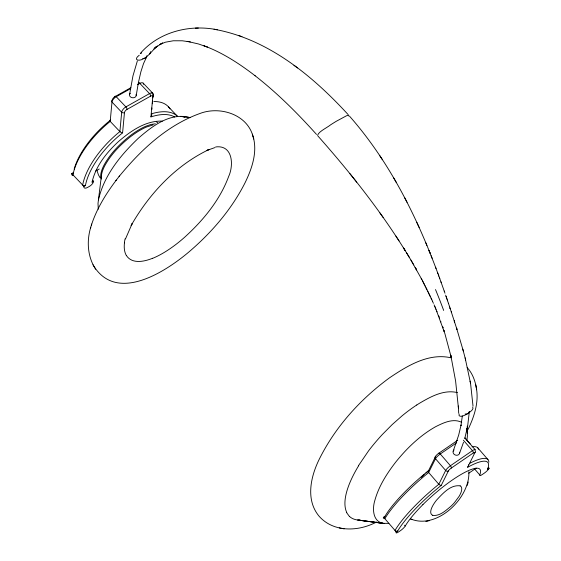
<?xml version="1.0" encoding="UTF-8"?>
<svg xmlns="http://www.w3.org/2000/svg" width="561" height="561" viewBox="0 0 561 561"><rect width="100%" height="100%" fill="white"/><g stroke="black" fill="none" stroke-linecap="round" stroke-linejoin="round"><path stroke-width="0.84" d="M467.257 426.115L467.376 436.43L466.934 440.034M469.326 411.662L467.65 426.206L465.104 437.054M92.719 180.376L93.631 181.329A4.972 2.342 -43.6 0 1 89.451 186.364L87.474 187.472A4.972 2.342 -43.6 0 1 83.862 186.301L72.965 174.857A63.169 29.712 -43.6 0 1 110.194 121.407L111.99 102.06A1.992 1.543 5.3 0 1 112.354 99.9A2.987 1.403 -43.6 0 1 114.886 96.695L130.888 87.691M174.618 116.976A61.184 28.772 -43.6 0 0 150.93 116.919L152.809 96.653A2.987 1.403 -43.6 0 0 150.621 96.113L127.003 109.416A2.987 1.403 -43.6 0 0 124.465 112.614L122.586 132.88A61.184 28.772 -43.6 0 0 85.426 185.523A1.992 1.473 10.6 0 1 82.656 185.032A63.169 29.712 -43.6 0 1 119.886 131.583L121.681 112.228A4.972 2.342 -43.6 0 1 125.902 106.892L149.521 93.596A4.972 2.342 -43.6 0 1 153.174 94.5L152.858 97.866M151.772 109.64L151.926 107.957M152.311 103.75L152.627 100.384M462.327 416.031L460.981 425.519L461.079 424.965L458.681 435.07L453.183 451.198M101.534 174.787L98 203.461L98.28 209.176M129.549 94.627L132.957 75.896L137.34 60.974M136.197 95.615L138.385 82.67L140.888 71.78L143.525 63.582L146.617 56.963M410.414 518.82C436.724 530.292 470.223 497.916 468.863 471.717M93.631 181.329L92.074 182.094C95.735 165.972 106.639 152.522 118.518 141.512C130.713 131.057 145.537 120.559 162.318 121.099M98.441 199.863C103.96 175.453 120.601 155.131 138.35 138.237C152.333 126.12 170.109 112.179 189.877 117.551M90.763 227.233C86.78 240.143 87.404 254.848 94.143 266.727M91.422 225.052C96.73 208.657 105.959 193.818 116.267 180.13M125.468 238.979L132.158 223.608L131.134 225.494C149.233 193.79 175.663 165.397 208.944 149.556L206.995 150.376L215.003 147.557M90.454 228.264L91.724 224.042M467.18 485.426L468.225 482.032M463.533 442.25L459.522 453.407M468.091 429.389C474.304 416.465 479.164 401.788 476.226 387.342M459.136 414.011C457.811 418.261 464.824 415.456 466.493 414.313A27.748 23.029 14.4 0 0 469.017 412.749C470.49 411.444 474.073 409.348 472.671 407.069M457.713 440.273L438.548 453.407A2.987 0.652 -40.9 0 0 435.687 456.247L428.534 470.693A61.184 13.31 -40.9 0 0 384.993 516.295L383.57 517.221A4.972 1.08 -40.9 0 0 383.892 518.231M384.993 516.295A1.992 1.641 30.1 0 0 384.846 518.694A63.169 13.745 -40.9 0 1 428.66 472.516L435.49 458.723A4.972 1.08 -40.9 0 1 440.259 453.989L456.584 442.797M397.707 530.987A1.992 1.641 30.1 0 1 395.007 530.447A63.169 13.745 -40.9 0 1 438.828 484.269L445.658 470.476A4.972 1.08 -40.9 0 1 450.427 465.742L472.425 450.651A4.972 1.08 -40.9 0 1 474.992 450.364A1.992 1.725 26.3 0 1 474.795 452.839A2.987 0.652 -40.9 0 0 473.26 453.015L451.254 468.098A2.987 0.652 -40.9 0 0 448.393 470.938L441.248 485.384A61.184 13.31 -40.9 0 0 397.707 530.987L396.276 531.912L383.57 517.221M474.795 452.839L467.65 467.278A61.184 13.31 -40.9 0 1 487.586 469.347L489.087 468.267L488.372 467.439M358.402 465.77L368.556 450.869A89.416 30.904 -42.2 0 1 382.322 434.516L392.202 424.558L402.013 415.89A63.702 22.117 -42.2 0 1 416.43 405.196L416.767 404.986M139.254 55.216C132.256 60.511 139.941 61.633 144.072 58.309A27.748 23.029 14.4 0 0 146.589 56.745L149.717 53.926L150.664 51.668M348.374 115.994L348.584 115.173L346.488 115.783L336.397 121.218A101.071 35.077 -42.2 0 0 330.646 124.801C326.965 127.81 318.732 131.463 317.624 135.257M119.079 176.512C140.685 150.089 166.968 125.398 199.59 113.617C219.533 105.763 247.261 114.156 253.032 136.498M115.846 180.677L119.458 176.014M149.717 53.926L155.965 47.019L153.987 48.975L157.459 46.037L154.969 47.825L162.662 42.952L159.794 44.487L165.306 42.229L173.279 40.778L182.297 40.792L190.375 41.921M140.299 53.442C158.994 31.781 189.856 24.137 217.31 29.789M421.213 477.383L424.186 474.571M425.995 472.972L429.004 470.434M468.744 473.239L475.945 468.302M130.692 88.568L116.211 96.723A4.972 2.342 -43.6 0 0 111.99 102.06L121.681 112.228A1.992 1.543 5.3 0 0 124.465 112.614M137.55 84.711L139.836 83.421A4.972 2.342 -43.6 0 1 143.483 84.325M95.433 171.168L99.22 169.029M73.161 175.467A4.972 2.342 -43.6 0 1 71.752 173.587L73.309 172.809M83.862 186.301L85.426 185.523M376.578 521.989C358.689 531.639 333.62 532.599 319.202 516.344C304.981 499.507 310.934 475.363 320.065 457.622C336.186 425.89 360.856 398.808 389.474 377.855C407.237 365.87 428.604 352.701 450.918 357.792M152.599 258.263C144.458 261.601 132.045 264.364 126.379 255.493M153.062 124.921L146.295 127.088A38.05 13.212 -42.2 0 0 129.556 137.473C119.731 145.404 110.755 154.738 104.697 165.909A43.681 15.168 -42.2 0 0 101.513 178.314M425.841 521.393L427.51 521.05M427.791 520.994L429.361 520.671M155.348 123.799L150.797 124.507L145.615 126.33A38.05 13.212 -42.2 0 0 128.869 136.723C119.051 144.654 110.075 153.987 104.016 165.151A43.681 15.168 -42.2 0 0 100.833 177.564L101.253 179.064M388.857 523.371L383.149 523.329L357.448 520.012M215.662 146.954C232.871 144.661 233.881 165.137 228.678 176.427C219.905 200.186 203.271 220.291 184.723 237.17A54.221 18.829 -42.2 0 1 152.536 258.376M195.396 28.127L198.349 28.05M359.622 520.201L360.772 520.222M180.705 116.365L190.221 117.6M384.664 523.525L358.514 520.131L383.149 523.329C372.637 521.555 372.266 508.518 374.846 500.419C378.801 486.092 386.978 473.344 396.024 461.717C407.132 447.987 420.126 435.448 435.588 426.725C443.365 422.812 453.176 418.05 461.724 422.342M214.022 29.228C267.716 38.807 312.126 75.384 348.058 114.507M187.612 41.43L187.171 41.353L198.454 43.954L207.325 47.04L203.973 45.771L204.33 45.904M339.244 527.901L344.124 528.862M182.227 116.562L184.969 117.361M432.678 515.342C439.866 516.393 445.96 510.349 451.044 506.162A20.322 7.055 -42.2 0 0 454.543 502.523L459.059 496.408A23.45 8.142 -42.2 0 0 461.065 492.292L461.437 491.078A23.204 8.057 -42.2 0 0 460.16 485.833M457.453 392.609C443.821 389.299 430.539 396.739 419.116 403.485A62.222 21.62 -42.2 0 0 416.76 405M238.404 35.399L241.966 36.696M206.967 46.907C223.152 53.365 237.955 62.839 251.847 73.267L255.206 75.833M460.139 485.854C450.476 484.48 442.636 493.652 436.598 500.061A23.127 8.029 -42.2 0 0 432.741 515.279M410.715 518.974L412.012 519.661M156.281 121.765L157.76 122.754M293.95 65.314L297.568 67.965M254.982 75.665C277.386 93.14 297.568 113.294 316.516 134.423M349.412 516.436L346.621 512.649M152.865 93.315L143.174 83.14M168.412 106.786L177.535 116.358M152.031 93.301L153.174 94.5A1.992 1.543 5.3 0 1 152.809 96.653M110.194 121.407L119.886 131.583M71.752 173.587L72.965 174.857A1.992 1.473 10.6 0 1 73.175 172.886M317.849 135.923C353.409 176.07 386.753 218.517 413.78 264.939M349.398 116.015C389.565 161.666 417.026 216.897 437.945 273.621M467.18 367.616C472.811 373.612 475.476 381.753 476.668 389.748M469.915 443.681L475.09 449.62M477.783 447.853L487.951 459.606M463.393 440.21L472.425 450.651A1.992 0.891 55.6 0 1 473.26 453.015M474.746 469.143L479.753 474.929A4.972 1.08 -40.9 0 0 482.404 474.438L484.241 473.182A4.972 1.08 -40.9 0 0 489.087 468.267M428.66 472.516L438.828 484.269A2.349 1.003 42 0 0 441.142 485.279M404.516 525.208L405.224 526.036A4.972 1.08 -40.9 0 1 400.582 530.559L398.745 531.814A4.972 1.08 -40.9 0 1 396.276 531.912M464.922 437.875L470.055 443.849L464.831 437.804A4.972 1.08 -40.9 0 1 464.824 438.611M92.979 264.75C116.099 304.027 165.523 271.91 189.639 251.335C212.009 232.1 231.686 209.204 245.052 182.788C252.268 167.991 258.263 150.439 252.331 134.163M349.966 173.721L356.698 182.143M379.944 212.935L383.205 217.528M379.509 155.271L382.455 159.731M395.912 236.104L399.018 240.872M406.578 252.864L409.509 257.695M100.005 177.655L98.434 174.864L96.822 170.004M94.465 267.246L95.636 269.231M410.961 260.115L421.858 279.546L431.22 298.452M393.738 178.005L396.431 182.683M421.213 278.333L421.858 279.546M422.503 280.773L423.134 281.987M404.474 197.36L407.041 202.311M423.772 283.207L424.397 284.42M425.021 285.647L425.638 286.86M427.748 291.131L428.05 291.741M428.345 292.351L428.639 292.961M428.934 293.571L429.221 294.181M429.509 294.791L429.803 295.402M430.091 296.012L430.371 296.622M431.079 298.143L431.781 299.665M416.795 222.324L419.137 227.457M431.64 299.364L432.608 301.495M432.468 301.187L433.415 303.319M434.081 304.84L434.999 306.965M434.74 306.355L435.126 307.267M435.259 307.568L435.645 308.487M435.511 308.178L436.023 309.399M425.848 242.864L426.921 245.445M435.897 309.09L444.908 333.683L451.325 357.63L450.778 355.211L455.602 381.017L458.428 408.106L458.295 405.975M436.774 311.208L437.026 311.825M431.093 255.711L432.103 258.284M439.368 317.771L439.607 318.389M435.56 267.239L436.037 268.523M437.475 272.344L441.184 282.513M438.414 274.89L438.884 276.166M439.347 277.436L439.81 278.705M440.701 321.327L440.925 321.944M440.96 281.874L444.319 291.355M444.978 293.242L444.207 291.04M446.065 296.383L446.5 297.632M446.17 296.692L445.63 295.128M446.605 297.947L447.033 299.202M446.283 297.007L446.71 298.263M447.355 300.135L448.527 303.578M446.928 298.887L447.573 300.766M448.421 303.256L450.273 308.76L450.069 308.157M449.459 306.341L449.663 306.951L449.452 306.327M450.076 308.178L456.92 329.265M466.542 428.569L467.404 433.043M456.949 329.328L456.577 328.157L463.365 351.179M253.088 136.723L253.782 139.044M462.818 349.173L465.665 360.008M465.132 357.855L470.553 383.352L473.028 406.157M475.742 384.748L476.191 387.181M470.181 381.164L470.511 383.114L470.223 381.41M458.414 407.826L458.702 413.303M346.775 512.523A117.6 40.897 -42.1 0 1 358.668 465.672M359.629 520.194A90.903 31.647 -42.2 0 1 349.461 516.386M124.423 242.843A111.071 38.562 -42.2 0 1 125.061 238.888M126.351 255.514A104.346 36.234 -42.2 0 1 124.465 242.815M435.497 289.56A271.461 118.434 58.2 0 1 443.667 310.443M451.254 468.098A1.992 0.891 55.6 0 0 450.427 465.742L440.259 453.989A1.992 0.891 55.6 0 0 438.548 453.407M448.393 470.938A1.992 1.725 26.3 0 1 445.658 470.476L435.49 458.723A1.992 1.725 26.3 0 1 435.687 456.247M405.266 526.008A51.142 11.129 -40.9 0 1 422.931 504.605M472.032 446.837A63.169 13.745 -40.9 0 1 478.526 449.235M428.569 472.509A2.349 1.017 44.1 0 1 428.611 470.784M469.515 463.442A63.169 13.745 -40.9 0 1 488.848 462.173M422.882 504.612A50.869 11.066 -40.9 0 1 464.817 472.376A50.869 11.066 -40.9 0 1 479.753 474.929M468.561 464.781A2.349 2.272 -75 0 1 467.572 467.166M488.231 467.594A1.992 1.795 21.4 0 1 487.586 469.347M469.319 411.395A3.359 2.56 1.8 0 1 465.139 413.976M454.073 449.922A3.359 2.91 26.3 0 0 453.863 454.017A3.359 2.875 21.6 0 0 457.72 455.111A3.359 2.875 21.6 0 0 459.606 452.215M476.135 468.112A3.359 1.508 55.6 0 1 474.957 468.316M114.886 96.695A1.992 0.834 60.6 0 1 116.211 96.723L125.902 106.892A1.992 0.834 60.6 0 1 127.003 109.416M151.379 113.848A63.169 29.712 -43.6 0 1 177.325 116.169M122.473 132.775A2.349 0.863 33 0 1 119.816 131.604M153.819 101.548A63.169 29.712 -43.6 0 1 169.976 108.848M110.082 121.386A2.349 0.898 34.8 0 1 110.286 120.215M150.621 96.113A1.992 0.834 60.6 0 0 149.521 93.596L139.836 83.421A1.992 0.834 60.6 0 0 138.504 83.4A2.987 1.403 -43.6 0 1 139.941 82.979M151.519 113.743A2.349 2.055 -59.1 0 1 150.86 116.821M74.171 169.12A61.184 28.772 -43.6 0 1 110.475 120.159M92.614 180.298A1.992 1.466 11.1 0 1 92.074 182.094M146.842 55.749A3.359 2.959 30.2 0 1 142.711 58.386M140.839 53.604A3.359 2.959 30.2 0 1 141.688 52.86M136.064 94.472A3.359 2.609 5.3 0 1 134.43 97.53A3.359 2.609 5.3 0 1 130.208 96.653A3.359 2.679 8.3 0 1 130.383 93.224M405.098 250.444L403.597 248.06L405.098 250.458M416.543 269.806L415.182 267.387L416.543 269.82M426.851 289.301L426.248 288.081L426.851 289.301M430.063 253.158L429.025 250.564L430.063 253.158M438.919 316.614L438.688 315.997L438.919 316.593M443.001 327.841L442.58 326.6L442.98 327.792M451.493 312.435L451.296 311.832L451.486 312.414M444.172 331.362L443.765 330.12L444.151 331.306M454.641 322.077L454.277 320.948L454.641 322.077"/></g></svg>
